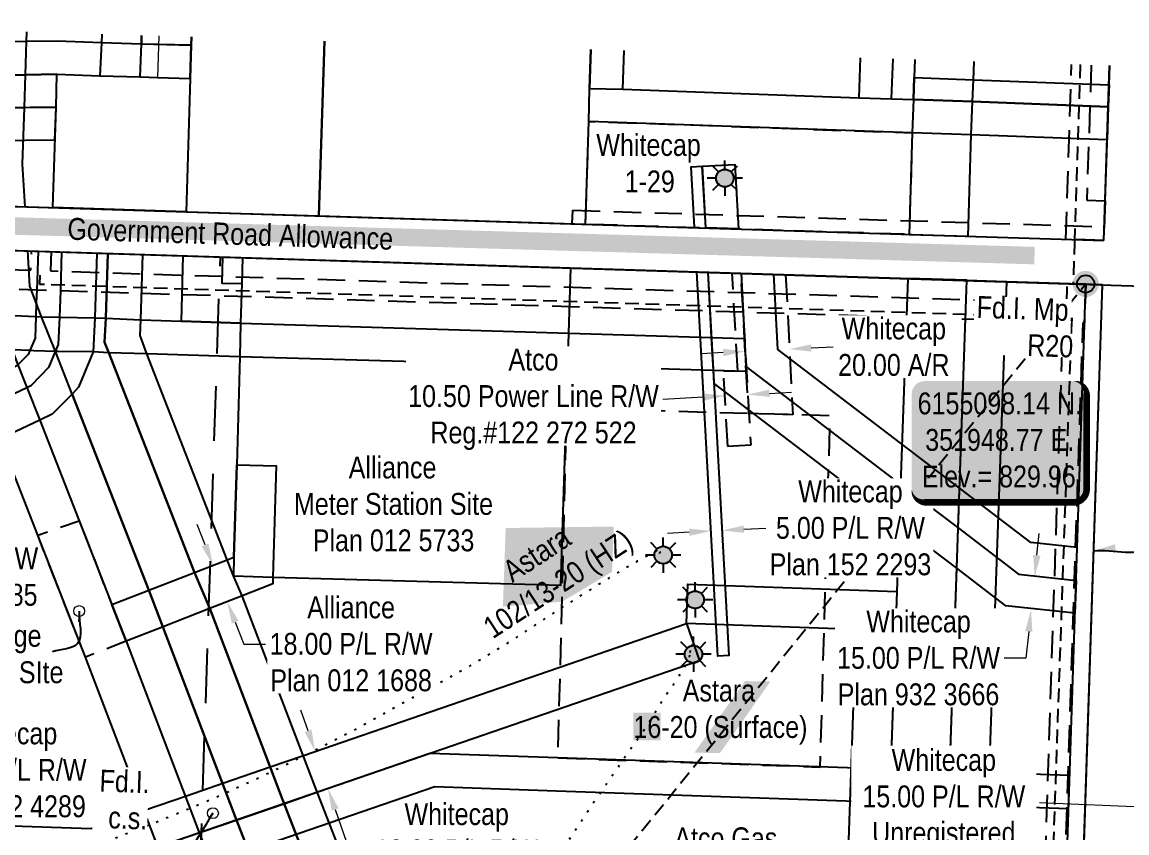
# Model space of a CAD drawing. Extents: x 350119 to 360339, y 6149858 to 6155226.
# Drawn here: x 351462 to 351968, y 6154847 to 6155218 of the extents above; entities that cross this region are included whole.
import ezdxf
from ezdxf.enums import TextEntityAlignment as Align

# ---------------------------------------------------------------- set-up
doc = ezdxf.new("R2010")
doc.units = 0
doc.header["$LTSCALE"] = 5
doc.header["$PDMODE"] = 35
doc.header["$PDSIZE"] = 0.5
for name, pattern in [('foc-ACCESSROAD', [3.75, 2.5, -1.25]), ('foc-DOT', [1, 0.2, -0.8]), ('foc-FLOWLINE', [3.75, 2.5, -1.25]), ('foc-LSD', [8, 5, -3]), ('foc-TIELINE', [1.875, 1.25, -0.625]), ('UG_PIPE', [1.875, 1.25, -0.625])]:
    doc.linetypes.add(name, pattern=pattern)
doc.layers.get('Defpoints').update_dxf_attribs({"color": 9})
for name, color, linetype in [('AS-DRILL', 8, 'foc-DOT'), ('AS-DRILL-T', 8, 'Continuous'), ('AS-PIPE-UG', 44, 'UG_PIPE'), ('AS-POWER', 104, 'foc-POWER'), ('AS-ROADS', 254, 'Continuous'), ('AS-TELEPHONE', 224, 'foc-TEL'), ('AS-TELEPHONE-T', 224, 'Continuous'), ('AS-TELUS', 224, 'foc-TEL'), ('AS-UNDERLAY-H', 141, 'Continuous'), ('C-RW', 13, 'Continuous'), ('C-WS', 13, 'foc-ACCESSROAD'), ('DETAIL-T', 7, 'Continuous'), ('F-AR', 190, 'foc-ACCESSROAD'), ('F-EZE', 190, 'foc-FLOWLINE'), ('F-RW', 190, 'Continuous'), ('F-WS', 190, 'foc-ACCESSROAD'), ('F-WS-S', 8, 'Continuous'), ('L-MON', 1, 'Continuous'), ('L-MON-T', 1, 'Continuous'), ('L-ROAD-T', 7, 'Continuous'), ('L-SEC', 7, 'Continuous'), ('L-SECTION-LSD', 7, 'foc-LSD'), ('L-TIE', 7, 'foc-TIELINE'), ('L-TITLEDB', 4, 'Continuous')]:
    doc.layers.add(name, color=color, linetype=linetype)
for name, color, linetype, lineweight in [('F-AR-T', 190, 'Continuous', 9), ('F-EZE-T', 190, 'Continuous', 9), ('F-RW-T', 190, 'Continuous', 9), ('F-WS-T', 190, 'Continuous', 9)]:
    doc.layers.add(name, color=color, linetype=linetype, lineweight=lineweight)
doc.styles.add('175L', font='ARIALN.TTF', dxfattribs={"height": 20})
doc.styles.add('80', font='ARIALN.TTF', dxfattribs={"height": 10})
doc.styles.add('80CG', font='ARIALN.TTF', dxfattribs={"height": 10})
doc.styles.add('80L', font='ARIALN.TTF', dxfattribs={"height": 10})
doc.styles.add('foc-LtypeFont', font='ARIALN.TTF', dxfattribs={"height": 7.35})
doc.linetypes.add('foc-POWER', pattern='A,6,-1,["P",foc-LtypeFont,S=0.2,R=0,X=-0.625,Y=-0.75],-1.24,4', length=12.24)
doc.linetypes.add('foc-POWER-NOLINE', pattern='A,0,-4,["P",foc-LtypeFont,S=0.2,R=0,X=-0.625,Y=-0.75],-8.24', length=12.24)
doc.linetypes.add('foc-TEL', pattern='A,2,-1,["T",foc-LtypeFont,S=0.2,R=0,X=-0.425,Y=-0.75],-1.24,8', length=12.24)
doc.linetypes.add('foc-TEL-NOLINE', pattern='A,0,-2,["T",foc-LtypeFont,S=0.2,R=0,X=-0.425,Y=-0.75],-10.24', length=12.24)
doc.dimstyles.new('Compass 5 000', dxfattribs={"dimscale": 5, "dimtxt": 9, "dimasz": 2, "dimexe": 0.2, "dimexo": 0.0625, "dimgap": 0.5, "dimtad": 0, "dimtih": 1, "dimtoh": 1, "dimzin": 0, "dimdsep": 46, "dimtxsty": '80CG', "dimcen": 0.1, "dimse1": 1, "dimse2": 1, "dimclrd": 256, "dimclrt": 256, "dimaunit": 1, "dimadec": 4, "dimazin": 0, "dimtfac": 0.06, "dimtofl": 0, "dimtmove": 0, "dimatfit": 1, "dimfxl": 0.2, "dimtolj": 1, "dimtzin": 0, "dimlwd": -1, "dimarcsym": 0})

# ---------------------------------------------------------------- blocks, each defined once
blk = doc.blocks.new('*D376')
at = {"layer": 'Defpoints', "color": 0, "transparency": 16777216}
for p in [(351624.93, 6154894.16), (351630.81, 6154877.1), (351602.34, 6154867.29)]:
    blk.add_point(p, dxfattribs=at)
at = {"layer": 'F-RW-T', "transparency": 16777216}
for p, q in [((351593.2, 6154893.81), (351589.94, 6154903.26)), ((351605.6, 6154857.83), (351612.1, 6154838.97)), ((351612.1, 6154838.97), (351622.1, 6154838.97))]:
    blk.add_line(p, q, dxfattribs=at)
for points in [[(351594.78, 6154894.35), (351591.63, 6154893.27), (351596.46, 6154884.35)], [(351607.17, 6154858.38), (351604.02, 6154857.29), (351602.34, 6154867.29)]]:
    blk.add_solid(points, dxfattribs=at)
at = {"layer": 'F-RW-T', "transparency": 16777216, "insert": (351661.18, 6154838.97), "char_height": 10, "attachment_point": 5, "style": '80CG'}
blk.add_mtext('\\A1;Whitecap\\P18.00 P/L R/W\\PPlan 142 1570', dxfattribs=at)
blk = doc.blocks.new('*D379')
at = {"layer": 'Defpoints', "color": 0, "transparency": 16777216}
for p in [(351354.71, 6154877.6), (351341.64, 6154870.29), (351354.5, 6154847.3)]:
    blk.add_point(p, dxfattribs=at)
at = {"layer": 'F-RW-T', "transparency": 16777216}
for p, q in [((351376.29, 6154859.49), (351405.59, 6154875.88)), ((351405.59, 6154875.88), (351415.59, 6154875.88)), ((351345.77, 6154842.42), (351337.04, 6154837.54))]:
    blk.add_line(p, q, dxfattribs=at)
for points in [[(351375.48, 6154860.95), (351377.11, 6154858.04), (351367.56, 6154854.61)], [(351344.95, 6154843.88), (351346.58, 6154840.97), (351354.5, 6154847.3)]]:
    blk.add_solid(points, dxfattribs=at)
at = {"layer": 'F-RW-T', "transparency": 16777216, "insert": (351454.68, 6154875.88), "char_height": 10, "attachment_point": 5, "style": '80CG'}
blk.add_mtext('\\A1;Whitecap\\P15.00 P/L R/W\\PPlan 002 4289', dxfattribs=at)
blk = doc.blocks.new('*D380')
at = {"layer": 'Defpoints', "color": 0, "transparency": 16777216}
for p in [(351328.02, 6154986.22), (351374.96, 6154990.67), (351334.87, 6154971.72)]:
    blk.add_point(p, dxfattribs=at)
at = {"layer": 'F-RW-T', "transparency": 16777216}
for p, q in [((351363.83, 6155014.21), (351359.56, 6155023.25)), ((351379.23, 6154981.63), (351383.51, 6154972.59)), ((351383.51, 6154972.59), (351393.51, 6154972.59))]:
    blk.add_line(p, q, dxfattribs=at)
for points in [[(351365.34, 6155014.92), (351362.32, 6155013.5), (351368.11, 6155005.17)], [(351380.74, 6154982.34), (351377.73, 6154980.91), (351374.96, 6154990.67)]]:
    blk.add_solid(points, dxfattribs=at)
at = {"layer": 'F-RW-T', "transparency": 16777216, "insert": (351432.59, 6154972.59), "char_height": 10, "attachment_point": 5, "style": '80CG'}
blk.add_mtext('\\A1;NGTL\\P16.00 P/L R/W\\PPlan 822 1385', dxfattribs=at)
blk = doc.blocks.new('*D386')
at = {"layer": 'Defpoints', "color": 0, "transparency": 16777216}
for p in [(351547.56, 6154968.6), (351554.06, 6154951.95), (351556.26, 6154952.81)]:
    blk.add_point(p, dxfattribs=at)
at = {"layer": 'F-RW-T', "transparency": 16777216}
for p, q in [((351546.12, 6154978.77), (351542.49, 6154988.09)), ((351559.9, 6154943.49), (351563.8, 6154933.49)), ((351563.8, 6154933.49), (351573.8, 6154933.49))]:
    blk.add_line(p, q, dxfattribs=at)
for points in [[(351547.68, 6154979.38), (351544.57, 6154978.16), (351549.76, 6154969.46)], [(351561.45, 6154944.1), (351558.35, 6154942.89), (351556.26, 6154952.81)]]:
    blk.add_solid(points, dxfattribs=at)
at = {"layer": 'F-RW-T', "transparency": 16777216, "insert": (351612.89, 6154933.49), "char_height": 10, "attachment_point": 5, "style": '80CG', "bg_fill": 3, "box_fill_scale": 1.1, "bg_fill_color": 256, "bg_fill_true_color": 13158600, "bg_fill_transparency": 0}
blk.add_mtext('\\A1;Alliance\\P18.00 P/L R/W\\PPlan 012 1688', dxfattribs=at)
blk = doc.blocks.new('*D387')
at = {"layer": 'Defpoints', "color": 0, "transparency": 16777216}
for p in [(351783.69, 6155049.26), (351783.82, 6155046.96), (351794.09, 6155049.85)]:
    blk.add_point(p, dxfattribs=at)
at = {"layer": 'F-EZE-T', "transparency": 16777216}
for p, q in [((351804.2, 6155048.11), (351814.19, 6155048.67)), ((351773.83, 6155046.4), (351755.42, 6155045.36))]:
    blk.add_line(p, q, dxfattribs=at)
for points in [[(351773.74, 6155048.06), (351773.93, 6155044.73), (351783.82, 6155046.96)], [(351804.11, 6155049.77), (351804.3, 6155046.45), (351794.22, 6155047.55)]]:
    blk.add_solid(points, dxfattribs=at)
at = {"layer": 'F-EZE-T', "transparency": 16777216, "insert": (351696.28, 6155045.36), "char_height": 10, "attachment_point": 5, "style": '80CG', "bg_fill": 3, "box_fill_scale": 1.1, "bg_fill_color": 256, "bg_fill_true_color": 13158600, "bg_fill_transparency": 0}
blk.add_mtext('\\A1;Atco\\P10.50 Power Line R/W\\PReg.#122 272 522', dxfattribs=at)
blk = doc.blocks.new('*D388')
at = {"layer": 'Defpoints', "color": 0, "transparency": 16777216}
for p in [(351777.31, 6154988.8), (351782.3, 6154989.07), (351777.51, 6154985.17)]:
    blk.add_point(p, dxfattribs=at)
at = {"layer": 'F-RW-T', "transparency": 16777216}
for p, q in [((351792.49, 6154985.98), (351802.47, 6154986.53)), ((351767.53, 6154984.62), (351757.54, 6154984.07))]:
    blk.add_line(p, q, dxfattribs=at)
for points in [[(351767.44, 6154986.28), (351767.62, 6154982.96), (351777.51, 6154985.17)], [(351792.4, 6154987.65), (351792.58, 6154984.32), (351782.5, 6154985.44)]]:
    blk.add_solid(points, dxfattribs=at)
at = {"layer": 'F-RW-T', "transparency": 16777216, "insert": (351841.21, 6154986.53), "char_height": 10, "attachment_point": 5, "style": '80CG', "bg_fill": 3, "box_fill_scale": 1.1, "bg_fill_color": 256, "bg_fill_true_color": 13158600, "bg_fill_transparency": 0}
blk.add_mtext('\\A1;Whitecap\\P5.00 P/L R/W\\PPlan 152 2293', dxfattribs=at)
blk = doc.blocks.new('*D389')
at = {"layer": 'Defpoints', "color": 0, "transparency": 16777216}
for p in [(351925.39, 6154964.11), (351999.09, 6154956.2), (351997.49, 6154941.22)]:
    blk.add_point(p, dxfattribs=at)
at = {"layer": 'F-RW-T', "transparency": 16777216}
for p, q in [((351926.46, 6154974.05), (351927.52, 6154983.99)), ((351922.71, 6154939.18), (351921.41, 6154927.07)), ((351921.41, 6154927.07), (351911.41, 6154927.07))]:
    blk.add_line(p, q, dxfattribs=at)
for points in [[(351924.8, 6154974.23), (351928.11, 6154973.87), (351925.39, 6154964.11)], [(351921.06, 6154939.36), (351924.37, 6154939), (351923.78, 6154949.12)]]:
    blk.add_solid(points, dxfattribs=at)
at = {"layer": 'F-RW-T', "transparency": 16777216, "insert": (351872.33, 6154927.07), "char_height": 10, "attachment_point": 5, "style": '80CG', "bg_fill": 3, "box_fill_scale": 1.1, "bg_fill_color": 256, "bg_fill_true_color": 13158600, "bg_fill_transparency": 0}
blk.add_mtext('\\A1;Whitecap\\P15.00 P/L R/W\\PPlan 932 3666', dxfattribs=at)
blk = doc.blocks.new('*D390')
at = {"layer": 'Defpoints', "color": 0, "transparency": 16777216}
for p in [(351812.58, 6155082.5), (351792.32, 6155081.45), (351813.32, 6155068.34)]:
    blk.add_point(p, dxfattribs=at)
at = {"layer": 'F-AR-T', "transparency": 16777216}
for p, q in [((351823.31, 6155068.86), (351833.29, 6155069.38)), ((351783.07, 6155066.77), (351773.08, 6155066.25))]:
    blk.add_line(p, q, dxfattribs=at)
for points in [[(351782.98, 6155068.43), (351783.15, 6155065.1), (351793.05, 6155067.29)], [(351823.22, 6155070.52), (351823.39, 6155067.19), (351813.32, 6155068.34)]]:
    blk.add_solid(points, dxfattribs=at)
at = {"layer": 'F-AR-T', "transparency": 16777216, "insert": (351861.03, 6155069.38), "char_height": 10, "attachment_point": 5, "style": '80CG', "bg_fill": 3, "box_fill_scale": 1.1, "bg_fill_color": 256, "bg_fill_true_color": 13158600, "bg_fill_transparency": 0}
blk.add_mtext('\\A1;Whitecap\\P20.00 A/R', dxfattribs=at)
blk = doc.blocks.new('*D391')
at = {"layer": 'Defpoints', "color": 0, "transparency": 16777216}
for p in [(351929.9, 6154823.25), (351926.42, 6154718.06), (351935.42, 6154717.76)]:
    blk.add_point(p, dxfattribs=at)
at = {"layer": 'F-EZE-T', "transparency": 16777216}
for p, q in [((351919.91, 6154823.59), (351833.15, 6154826.46)), ((351948.89, 6154822.63), (351958.89, 6154822.3))]:
    blk.add_line(p, q, dxfattribs=at)
for points in [[(351919.97, 6154825.25), (351919.85, 6154821.92), (351929.9, 6154823.25)], [(351948.95, 6154824.29), (351948.84, 6154820.96), (351938.9, 6154822.96)]]:
    blk.add_solid(points, dxfattribs=at)
at = {"layer": 'F-EZE-T', "transparency": 16777216, "insert": (351784.21, 6154826.46), "char_height": 10, "attachment_point": 5, "style": '80CG'}
blk.add_mtext('\\A1;Atco Gas\\P9.00 Utility R/W\\PReg.#812 224 188', dxfattribs=at)
blk = doc.blocks.new('GAS')
h = blk.add_hatch(color=255)
h.dxf.hatch_style = 1
edge = h.paths.add_edge_path()
edge.add_arc((0, 0), 0.9, 0, 360)
for p, q in [((-0.57, 0.57), (-1.14, 1.14)), ((0, 0.81), (0, 1.62)), ((0.57, 0.57), (1.14, 1.14)), ((-0.81, 0), (-1.62, 0)), ((1.62, 0), (0.81, 0)), ((-0.57, -0.57), (-1.14, -1.14)), ((0, -0.81), (0, -1.62)), ((1.14, -1.14), (0.57, -0.57))]:
    blk.add_line(p, q)
blk.add_circle((0, 0), 0.8)
blk = doc.blocks.new('fdia')
at = {"color": 255, "const_width": 1}
blk.add_lwpolyline([(-0.5, 0, 1), (0.5, 0, 1)], format="xyb", close=True, dxfattribs=at)
blk = doc.blocks.new('Fdiaa')
blk.add_blockref('fdia', (0, 0))
blk = doc.blocks.new('fdib')
at = {"color": 1, "const_width": 1.6}
blk.add_lwpolyline([(-0.4, 0, 1), (0.4, 0, 1)], format="xyb", close=True, dxfattribs=at)
at = {"color": 1}
blk.add_circle((0, 0), 0.8, dxfattribs=at)
blk = doc.blocks.new('Fdibb')
blk.add_blockref('fdib', (0, 0))
blk = doc.blocks.new('fdicc')
for name in ['Fdibb', 'Fdiaa']:
    blk.add_blockref(name, (0, 0))
blk = doc.blocks.new('FDI')
blk.add_blockref('fdicc', (0, 0))
blk = doc.blocks.new('*U451')
h = blk.add_hatch(color=254)
edge = h.paths.add_edge_path()
edge.add_line((-34, -28.5), (34, -28.5))
edge.add_arc((34, -22.5), 6, 270, 360)
edge.add_line((40, -22.5), (40, 21))
edge.add_arc((34, 21), 6, 0, 90)
edge.add_line((34, 27), (-34, 27))
edge.add_arc((-34, 21), 6, 90, 180)
edge.add_line((-40, 21), (-40, -22.5))
edge.add_arc((-34, -22.5), 6, 180, 270)
at = {"color": 1, "flags": 128}
blk.add_lwpolyline([(-34, -28.5, 3, 3, 0), (34, -28.5, 3, 3, 0.414214), (40, -22.5, 3, 3, 0), (40, 21, 3, 0, 0.414214), (34, 27, 0, 0, 0), (-34, 27, 0, 0, 0.414214), (-40, 21, 0, 0, 0), (-40, -22.5, 0, 3, 0.414214)], format="xyseb", close=True, dxfattribs=at)
blk.add_lwpolyline([(-27.62, -15.95, 0, 10, 0), (0, 0, 5, 5, 0)], format="xyseb", dxfattribs=at)
at = {"color": 1, "style": '80'}
blk.add_attdef('ENTER_TEXT_001', (-37.03, -4.99), '', height=10, dxfattribs=at)

msp = doc.modelspace()

# ---------------------------------------------------------------- hatches: boundary and pattern name
at = {"layer": 'AS-UNDERLAY-H'}
h = msp.add_hatch(color=256, dxfattribs=at)
h.dxf.hatch_style = 1
h.paths.add_polyline_path([(351683.574, 6154986.524), (351733.01, 6154987.206), (351732.182, 6154966.486), (351709.42, 6154952.832), (351682.296, 6154950.57)])
h = msp.add_hatch(color=256, dxfattribs=at)
h.dxf.hatch_style = 1
h.paths.add_polyline_path([(351804.627, 6154916.336), (351792.977, 6154916.528), (351769.876, 6154883.794), (351781.526, 6154883.602)])
h = msp.add_hatch(color=256, dxfattribs=at)
h.dxf.hatch_style = 1
h.paths.add_polyline_path([(351741.949, 6154902.116), (351754.482, 6154902.116), (351754.482, 6154889.445), (351741.949, 6154889.445)])

# ---------------------------------------------------------------- linework, layer by layer
at = {"layer": 'AS-DRILL', "flags": 128}
for points in [[(351753.985, 6154974.93), (351753.985, 6154974.93), (351753.988, 6154975.02), (351754.067, 6154975.288), (351754.225, 6154975.533), (351754.444, 6154975.775), (351754.688, 6154976.197), (351754.888, 6154976.781), (351754.939, 6154977.119), (351754.953, 6154977.219), (351754.915, 6154977.28), (351754.885, 6154977.281), (351754.501, 6154977.184), (351753.717, 6154976.781), (351752.543, 6154976.1), (351750.953, 6154975.223), (351748.936, 6154974.151), (351746.56, 6154972.84), (351743.816, 6154971.302), (351740.696, 6154969.576), (351737.329, 6154967.649), (351733.684, 6154965.481), (351729.667, 6154962.975), (351725.351, 6154960.209), (351720.731, 6154957.314), (351715.907, 6154954.315), (351710.909, 6154951.222), (351705.826, 6154947.962), (351700.678, 6154944.554), (351695.409, 6154941.1), (351690.036, 6154937.559), (351684.531, 6154933.953), (351678.785, 6154930.315), (351672.82, 6154926.734), (351666.686, 6154923.16), (351657.384, 6154917.921), (351647.678, 6154912.586), (351637.543, 6154906.975), (351626.968, 6154901.089), (351615.936, 6154894.998), (351604.394, 6154888.924), (351592.494, 6154882.883), (351580.413, 6154876.857), (351568.16, 6154871.048), (351555.681, 6154865.376), (351552.359, 6154863.897), (351543.099, 6154859.888), (351535.832, 6154856.852), (351520.087, 6154850.45), (351492.896, 6154839.922), (351479.892, 6154835.289), (351466.788, 6154830.949), (351453.585, 6154826.943), (351440.274, 6154823.28), (351426.866, 6154820.011), (351413.386, 6154816.995), (351399.867, 6154814.29), (351390.554, 6154812.883), (351381.253, 6154811.817), (351371.874, 6154810.803), (351362.504, 6154809.779), (351353.119, 6154808.896), (351343.734, 6154808.312), (351334.335, 6154808.21), (351324.93, 6154808.527), (351315.522, 6154809.026), (351306.14, 6154809.733), (351296.802, 6154810.819), (351287.516, 6154812.283), (351278.238, 6154813.978), (351268.996, 6154815.841), (351259.843, 6154817.971), (351250.728, 6154820.351), (351241.634, 6154822.769), (351232.51, 6154825.169), (351223.417, 6154827.587), (351214.429, 6154830.162), (351205.417, 6154832.908), (351196.384, 6154835.635), (351187.351, 6154838.361), (351178.336, 6154841.027), (351169.322, 6154843.743), (351160.373, 6154846.577), (351151.447, 6154849.51), (351142.533, 6154852.503), (351133.62, 6154855.536), (351124.72, 6154858.618), (351115.799, 6154861.701), (351106.896, 6154864.724), (351097.939, 6154867.618), (351088.949, 6154870.443), (351079.978, 6154873.228), (351070.976, 6154875.983), (351061.985, 6154878.779), (351052.998, 6154881.654), (351044.039, 6154884.528), (351041.53, 6154885.318)], [(351767.808, 6154929.576), (351767.808, 6154929.576), (351767.863, 6154929.735), (351768.036, 6154930.399), (351768.134, 6154930.926), (351768.252, 6154931.482), (351768.28, 6154931.992), (351768.275, 6154932.432), (351768.388, 6154932.819), (351768.591, 6154933.212), (351768.765, 6154933.626), (351768.82, 6154933.775), (351768.863, 6154933.863), (351768.871, 6154933.793), (351768.795, 6154933.325), (351768.559, 6154932.253), (351768.184, 6154930.654), (351767.772, 6154928.827), (351767.256, 6154926.884), (351766.449, 6154924.89), (351765.288, 6154922.828), (351763.975, 6154920.691), (351762.56, 6154918.477), (351761.052, 6154916.207), (351759.462, 6154913.859), (351757.83, 6154911.463), (351756.144, 6154908.929), (351754.347, 6154906.098), (351752.409, 6154902.941), (351750.281, 6154899.491), (351747.956, 6154895.828), (351745.396, 6154892.002), (351742.631, 6154888.073), (351739.721, 6154883.959), (351736.588, 6154879.502), (351733.19, 6154874.584), (351729.488, 6154869.256), (351725.574, 6154863.575), (351721.601, 6154857.616), (351717.541, 6154851.49), (351713.347, 6154845.218), (351708.75, 6154838.579), (351704.038, 6154832.095), (351699.183, 6154825.495), (351694.383, 6154818.783), (351689.558, 6154811.912), (351684.669, 6154804.903), (351679.721, 6154797.636), (351674.663, 6154790.103), (351669.493, 6154782.493), (351664.29, 6154774.794), (351659.276, 6154767.069), (351654.349, 6154759.231), (351649.29, 6154751.077), (351644.212, 6154742.914), (351639.045, 6154734.794), (351633.738, 6154726.689), (351631.104, 6154722.766), (351628.264, 6154718.679), (351622.613, 6154710.746), (351612.633, 6154696.995), (351612.476, 6154696.79), (351606.521, 6154688.766), (351604.195, 6154685.663), (351598.51, 6154678.221), (351592.523, 6154670.999), (351586.138, 6154664.151), (351579.357, 6154657.716), (351572.181, 6154651.735), (351564.64, 6154646.207), (351556.793, 6154641.099), (351548.652, 6154636.461), (351540.274, 6154632.232), (351531.72, 6154628.398), (351522.98, 6154624.992), (351514.102, 6154621.96), (351505.062, 6154619.434), (351495.89, 6154617.472), (351486.644, 6154615.954), (351477.339, 6154614.797), (351468.005, 6154613.942), (351458.643, 6154613.448), (351449.26, 6154613.225), (351439.886, 6154612.961), (351430.52, 6154612.647), (351421.144, 6154612.314), (351411.777, 6154611.96), (351402.398, 6154611.556), (351393.036, 6154611.072), (351383.668, 6154610.688), (351374.291, 6154610.645), (351364.914, 6154610.892), (351355.545, 6154611.368), (351346.195, 6154612.125), (351336.86, 6154613.03), (351327.538, 6154613.996), (351318.193, 6154614.912), (351308.867, 6154615.777), (351299.534, 6154616.713), (351290.209, 6154617.609), (351280.873, 6154618.494), (351271.539, 6154619.42), (351262.057, 6154620.381), (351252.734, 6154621.336), (351243.402, 6154622.322), (351234.081, 6154623.357), (351224.622, 6154624.417), (351215.302, 6154625.453), (351205.98, 6154626.458), (351196.657, 6154627.414), (351187.323, 6154628.329), (351177.983, 6154629.075), (351168.615, 6154629.602), (351159.113, 6154630.003), (351149.741, 6154630.38), (351140.215, 6154630.652), (351130.842, 6154630.738), (351121.468, 6154630.765), (351112.137, 6154630.89), (351102.76, 6154631.127), (351093.406, 6154631.463), (351084.034, 6154631.87), (351074.672, 6154632.256), (351065.311, 6154632.692), (351055.851, 6154633.142), (351046.11, 6154633.551), (351036.731, 6154634.038), (351033.27, 6154634.3)]]:
    msp.add_lwpolyline(points, dxfattribs=at)
at = {"layer": 'AS-PIPE-UG', "flags": 128}
for points in [[(351946.257, 6155198.406), (351943.622, 6155117.874)], [(351943.622, 6155117.874), (351943.621, 6155117.861), (351943.617, 6155117.724), (351943.589, 6155116.877), (351942.964, 6155097.792)], [(351470.539, 6155102.085), (351470.414, 6155098.087), (351942.473, 6155082.77)], [(351923.849, 6154294.886), (351916.721, 6154295.691), (351916.097, 6154317.392), (351917.438, 6154345.446), (351918.664, 6154377.534), (351918.626, 6154387.625), (351919.545, 6154419.917), (351920.127, 6154441.603), (351942.473, 6155082.77)]]:
    msp.add_lwpolyline(points, dxfattribs=at)
at = {"layer": 'AS-POWER', "linetype": 'foc-POWER-NOLINE', "flags": 128}
msp.add_lwpolyline([(351050.085, 6155146.346), (351957.014, 6155118.004)], dxfattribs=at)
at = {"layer": 'AS-ROADS', "const_width": 7.998, "flags": 128}
msp.add_lwpolyline([(351049.814, 6155137.095), (351102.676, 6155135.32), (351309.758, 6155128.955), (351925.367, 6155111.097)], dxfattribs=at)
at = {"layer": 'AS-TELEPHONE', "linetype": 'foc-TEL-NOLINE', "flags": 128}
msp.add_lwpolyline([(351049.457, 6155126.244), (351149.383, 6155123.126), (352056.92, 6155094.582)], dxfattribs=at)
at = {"layer": 'AS-TELUS', "linetype": 'foc-TEL-NOLINE'}
for p, q in [((351957.1, 6155118.132), (351959.726, 6155197.985)), ((351935.249, 6154453.015), (351956.43, 6155097.743))]:
    msp.add_line(p, q, dxfattribs=at)
at = {"layer": 'C-RW', "flags": 128}
msp.add_lwpolyline([(350997.156, 6153536.781), (351161.422, 6153531.452), (351186.38, 6154272.63), (351251.18, 6154333.204), (351679.045, 6154319.349), (351868.758, 6154364.944), (351894.453, 6155099.838), (351912.564, 6155099.272), (351885.946, 6154350.567), (351680.889, 6154301.285), (351258.034, 6154314.977), (351204.133, 6154264.593), (351178.24, 6153512.141), (350996.54, 6153518.059)], dxfattribs=at)
at = {"layer": 'C-WS', "linetype": 'ByBlock', "flags": 128}
for points in [[(351539.937, 6155211.102), (351539.817, 6155207.355), (351539.293, 6155192.137), (351537.422, 6155131.116), (351598.094, 6155129.22), (351600.772, 6155209.201)], [(351600.772, 6155209.201), (351598.094, 6155129.22), (351720.108, 6155125.407), (351721.537, 6155172.49), (351721.957, 6155187.484), (351722.558, 6155205.396)]]:
    msp.add_lwpolyline(points, dxfattribs=at)
at = {"layer": 'F-AR', "flags": 128}
msp.add_lwpolyline([(351811.547, 6155102.428), (351814.879, 6155038.338), (351794.787, 6155038.879), (351793.562, 6155058.087), (351791.162, 6155103.065)], dxfattribs=at)
at = {"layer": 'F-EZE'}
for points in [[(351939.677, 6155118.546), (351942.319, 6155198.529)], [(351951.312, 6155198.248), (351949.27, 6155136.415), (351957.616, 6155136.154), (351957.014, 6155117.997), (351939.677, 6155118.546)], [(351714.003, 6155125.608), (351714.209, 6155131.849), (351957.301, 6155124.257)], [(351791.162, 6155103.065), (351795.606, 6155024.372), (351785.126, 6155023.78), (351783.171, 6155058.395), (351789.691, 6155058.202), (351787.15, 6155103.191)]]:
    msp.add_lwpolyline(points, dxfattribs=at)
at = {"layer": 'F-EZE', "flags": 128}
for points in [[(351943.132, 6154693.382), (351934.617, 6154693.648), (351921.883, 6154308.941), (351930.517, 6154308.661), (351930.01, 6154293.196), (351912.378, 6154293.766), (351938.424, 6155080.623), (351148.238, 6155105.302), (351148.824, 6155123.139)], [(351164.371, 6155122.655), (351164.08, 6155113.809), (351466.459, 6155104.365), (351466.75, 6155113.204)], [(351475.748, 6155113.062), (351475.452, 6155104.084), (351940.063, 6155089.574), (351940.376, 6155098.402), (351948.772, 6155098.14), (351948.188, 6155080.318), (351947.417, 6155080.342), (351934.915, 6154702.641), (351943.428, 6154702.375)]]:
    msp.add_lwpolyline(points, dxfattribs=at)
at = {"layer": 'F-RW', "flags": 128}
for points in [[(351498.849, 6155212.386), (351498.709, 6155208.362), (351498.055, 6155193.37), (351516.472, 6155192.839), (351516.987, 6155207.811), (351517.096, 6155211.816)], [(351517.096, 6155211.816), (351516.99, 6155207.914), (351539.817, 6155207.355), (351539.937, 6155211.102)], [(351722.558, 6155205.396), (351721.957, 6155187.484), (351737.195, 6155187.187), (351737.798, 6155204.92)], [(351845.677, 6155201.549), (351844.983, 6155183.279), (351860.04, 6155182.831), (351860.716, 6155201.079)], [(351870.71, 6155200.766), (351870.402, 6155192.467), (351870.031, 6155182.49), (351869.469, 6155167.263), (351868.084, 6155120.783), (351895.017, 6155119.941), (351896.465, 6155166.267), (351897.025, 6155181.486), (351897.401, 6155191.479), (351897.712, 6155199.923)], [(351478.048, 6155179.023), (351382.279, 6155177.814), (351381.161, 6155136), (351395.455, 6155135.553), (351396.315, 6155163.083), (351477.46, 6155164.045), (351478.048, 6155179.023)], [(351769.917, 6155124.012), (351768.406, 6155151.643), (351773.397, 6155151.916), (351774.932, 6155123.855)], [(351040.386, 6154850.573), (351142.013, 6154898.45), (351179.107, 6154915.951), (351208.536, 6154929.862), (351287.503, 6154967.098), (351301.094, 6154973.487), (351464.637, 6155050.816), (351466.752, 6155051.803), (351474.792, 6155060.176), (351477.766, 6155067.239), (351479.097, 6155070.425), (351479.661, 6155082.869), (351480.144, 6155094.931), (351480.666, 6155112.769)], [(351040.386, 6154850.573), (351142.013, 6154898.45), (351179.107, 6154915.951), (351208.536, 6154929.862), (351287.503, 6154967.098), (351301.094, 6154973.487), (351464.637, 6155050.816), (351466.752, 6155051.803), (351474.792, 6155060.176), (351477.766, 6155067.239), (351479.097, 6155070.425), (351479.661, 6155082.869), (351480.144, 6155094.931), (351480.666, 6155112.769)], [(351469.81, 6155113.048), (351469.153, 6155095.263), (351468.892, 6155089.471), (351468.68, 6155083.227), (351468.374, 6155073.274), (351465.997, 6155067.681), (351465.22, 6155065.809), (351460.511, 6155061.076), (351460.126, 6155060.683), (351295.712, 6154983.092), (351282.099, 6154976.72), (351208.946, 6154942.227), (351179.522, 6154928.274), (351142.433, 6154910.758), (351040.791, 6154862.867)], [(351447.05, 6155113.819), (351448.168, 6155093.084), (351451.873, 6155083.984), (351457.893, 6155067.94), (351460.511, 6155061.076), (351464.637, 6155050.816), (351470.513, 6155035.835), (351503.525, 6154951.531), (351510.082, 6154934.741), (351543.298, 6154847.67), (351829.934, 6154111.43), (351882.073, 6153952.684)], [(351897.526, 6153963.304), (351846.879, 6154117.507), (351730.159, 6154417.244), (351560.09, 6154854.142), (351526.841, 6154941.299), (351520.428, 6154958.081), (351485.335, 6155047.786), (351477.766, 6155067.239), (351471.329, 6155083.138), (351468.892, 6155089.471), (351466.007, 6155097.077), (351465.088, 6155113.256)], [(351496.686, 6155112.268), (351495.781, 6155082.642), (351495.025, 6155067.031), (351488.303, 6155050.898), (351485.335, 6155047.786), (351476.235, 6155038.602), (351470.513, 6155035.835), (351308.945, 6154959.462), (351295.333, 6154953.095), (351207.93, 6154911.868), (351178.502, 6154897.987), (351141.409, 6154880.492), (351039.795, 6154832.616)], [(351496.686, 6155112.268), (351495.781, 6155082.642), (351495.025, 6155067.031), (351488.303, 6155050.898), (351485.335, 6155047.786), (351520.428, 6154958.081), (351526.841, 6154941.299), (351560.09, 6154854.142), (351730.159, 6154417.244)], [(351501.676, 6155112.112), (351500.71, 6155082.466), (351500.159, 6155071.571), (351502.088, 6155066.668), (351541.293, 6154966.168), (351548.254, 6154949.68), (351581.546, 6154862.41), (351751.586, 6154425.588)], [(351751.586, 6154425.588), (351581.546, 6154862.41), (351548.254, 6154949.68), (351541.293, 6154966.168), (351502.088, 6155066.668), (351500.159, 6155071.571), (351500.71, 6155082.466), (351501.676, 6155112.112)], [(351766.491, 6154431.393), (351596.472, 6154868.162), (351563.155, 6154955.499), (351559.089, 6154964.605), (351556.223, 6154971.952), (351519.519, 6155066.124), (351516.447, 6155074.621), (351516.689, 6155081.689), (351517.663, 6155111.612)], [(351554.144, 6155110.472), (351553.846, 6155098.56), (351562.877, 6155098.278), (351562.399, 6155080.27), (351535.386, 6155081.103), (351536.135, 6155111.035)], [(351776.043, 6155103.538), (351785.633, 6154928.23), (351780.641, 6154927.957), (351771.028, 6155103.695)], [(351791.162, 6155103.065), (351792.764, 6155073.139), (351793.442, 6155060.39), (351864.091, 6155006.493), (351872.505, 6155000.116), (351890.477, 6154986.581), (351917.963, 6154965.448), (351944.329, 6154962.587), (351943.836, 6154947.54), (351912.186, 6154950.972), (351889.843, 6154968.207), (351863.463, 6154988.15), (351778.828, 6155052.629), (351778.517, 6155058.551), (351777.723, 6155073.613), (351776.116, 6155103.536)], [(351944.822, 6154977.617), (351923.734, 6154979.906), (351808.047, 6155068.112), (351806.205, 6155102.595)], [(351451.873, 6155083.984), (351468.68, 6155083.227), (351471.329, 6155083.138), (351479.661, 6155082.869), (351495.781, 6155082.642), (351500.71, 6155082.466), (351516.689, 6155081.689), (351535.386, 6155081.103), (351562.399, 6155080.27), (351712.388, 6155075.639), (351777.723, 6155073.613), (351792.764, 6155073.139), (351793.562, 6155058.087), (351778.517, 6155058.551), (351711.935, 6155060.509), (351561.958, 6155064.869), (351519.519, 6155066.124), (351502.088, 6155066.668), (351495.025, 6155067.031), (351478.812, 6155067.221), (351477.766, 6155067.239), (351467.839, 6155067.607), (351465.997, 6155067.681), (351457.893, 6155067.94)], [(351821.253, 6154292.63), (351843.785, 6154940.109), (351766.299, 6154942.805), (351766.925, 6154960.79), (351862.395, 6154957.467), (351839.307, 6154293.995), (351896.022, 6154148.349), (351899.028, 6154144.753), (351904.634, 6154141.389), (351917.325, 6154138.735), (351916.727, 6154120.475), (351897.978, 6154124.396), (351887.166, 6154130.885), (351880.324, 6154139.071)], [(351036.733, 6154739.561), (351458.123, 6154725), (351461.232, 6154817.162), (351498.845, 6154815.879), (351651.153, 6154868.292), (351706.838, 6154866.38), (351940.912, 6154858.339), (351941.403, 6154873.328), (351707.353, 6154881.367), (351648.896, 6154883.375), (351496.586, 6154830.961), (351446.75, 6154832.661), (351355.505, 6154835.773), (351354.994, 6154820.786), (351446.244, 6154817.673), (351443.641, 6154740.506), (351037.227, 6154754.549)]]:
    msp.add_lwpolyline(points, dxfattribs=at)
for points in [[(351870.031, 6155182.49), (351870.402, 6155192.467), (351897.401, 6155191.479), (351959.436, 6155189.16), (351959.108, 6155179.191), (351897.025, 6155181.486)], [(351721.537, 6155172.49), (351721.957, 6155187.484), (351737.195, 6155187.187), (351844.983, 6155183.279), (351860.04, 6155182.831), (351870.031, 6155182.49), (351897.025, 6155181.486), (351959.108, 6155179.191), (351958.608, 6155163.997), (351896.465, 6155166.267), (351869.469, 6155167.263)], [(351773.397, 6155151.916), (351788.364, 6155152.749), (351790.078, 6155123.383), (351775.034, 6155123.855)], [(351867.434, 6155100.682), (351864.091, 6155006.493), (351863.463, 6154988.15), (351840.908, 6154340.013), (351848.523, 6154313.106), (351859.876, 6154296.002), (351863.979, 6154289.819), (351885.808, 6154272.372), (351921.26, 6154258.793), (351922.194, 6154287.286), (351903.156, 6154294.647), (351899.349, 6154296.096), (351884.11, 6154308.278), (351873.314, 6154324.539), (351868.003, 6154343.333), (351889.843, 6154968.207), (351890.477, 6154986.581), (351894.453, 6155099.838)], [(351864.474, 6153942.192), (351811.106, 6154104.678), (351524.641, 6154840.48), (351491.451, 6154927.483), (351484.907, 6154944.24), (351451.899, 6155028.534), (351444.108, 6155048.396), (351046.59, 6155061.742), (351047.261, 6155081.726), (351457.749, 6155067.945), (351464.637, 6155050.816), (351470.513, 6155035.835), (351503.525, 6154951.531), (351510.082, 6154934.741), (351543.298, 6154847.67), (351829.934, 6154111.43), (351882.073, 6153952.684), (351910.251, 6153922.909), (351909.329, 6153894.793)], [(351503.525, 6154951.531), (351520.428, 6154958.081), (351541.293, 6154966.168), (351556.223, 6154971.952), (351559.341, 6154973.16), (351560.591, 6155015.38), (351578.61, 6155014.944), (351577.155, 6154964.092), (351577.065, 6154960.943), (351562.713, 6154955.326), (351547.792, 6154949.5), (351526.959, 6154941.345), (351510.082, 6154934.741)], [(351350.783, 6154853.944), (351368.267, 6154853.348), (351493.878, 6154849.069), (351537.582, 6154864.107), (351554.708, 6154870), (351575.95, 6154877.309), (351591.116, 6154882.527), (351766.299, 6154942.805), (351772.17, 6154925.797), (351597.688, 6154865.686), (351582.522, 6154860.461), (351561.266, 6154853.138), (351544.15, 6154847.239), (351496.586, 6154830.961), (351378.531, 6154834.989), (351361.045, 6154835.585), (351350.15, 6154835.956)]]:
    msp.add_lwpolyline(points, close=True, dxfattribs=at)
at = {"layer": 'F-RW-T'}
msp.add_line((351978.077, 6154858.717), (351927.699, 6154860.882), dxfattribs=at)
at = {"layer": 'F-RW-T', "flags": 128}
msp.add_lwpolyline([(351524.943, 6155211.571), (351524.31, 6155192.597), (351539.293, 6155192.137), (351539.817, 6155207.355), (351539.942, 6155211.102)], dxfattribs=at)
at = {"layer": 'F-WS', "linetype": 'ByBlock', "flags": 128}
for points in [[(351323.311, 6155217.871), (351338.563, 6155207.495), (351347.957, 6155201.106), (351360.545, 6155192.535), (351382.279, 6155177.814), (351445.597, 6155178.586), (351463.606, 6155178.826), (351478.048, 6155179.023), (351478.403, 6155193.997), (351464.017, 6155193.805), (351446.157, 6155193.582), (351386.816, 6155192.85), (351364.749, 6155207.795), (351351.191, 6155217)], [(351446.682, 6155214.016), (351446.506, 6155208.81), (351446.157, 6155193.582), (351445.597, 6155178.586), (351444.7, 6155152.636), (351445.839, 6155133.978), (351463.898, 6155133.414), (351462.71, 6155152.943), (351463.606, 6155178.826), (351464.017, 6155193.805), (351464.506, 6155209.034), (351464.654, 6155213.455)], [(351446.157, 6155193.582), (351464.017, 6155193.805), (351478.403, 6155193.997), (351498.055, 6155193.37), (351516.472, 6155192.839), (351524.31, 6155192.597), (351539.293, 6155192.137), (351539.817, 6155207.355), (351524.815, 6155207.611), (351516.987, 6155207.811), (351498.709, 6155208.362), (351478.587, 6155209.223), (351464.506, 6155209.034), (351446.506, 6155208.81)], [(351445.597, 6155178.586), (351463.606, 6155178.826), (351478.048, 6155179.023), (351478.403, 6155193.997), (351464.017, 6155193.805), (351446.157, 6155193.582)], [(351563.208, 6155110.189), (351562.877, 6155098.278), (351562.399, 6155080.27), (351561.958, 6155064.869), (351560.591, 6155015.38), (351559.341, 6154973.16), (351559.089, 6154964.605), (351577.155, 6154964.092), (351708.805, 6154960.419), (351711.935, 6155060.509), (351712.388, 6155075.639), (351713.282, 6155105.499)]]:
    msp.add_lwpolyline(points, dxfattribs=at)
msp.add_lwpolyline([(351476.484, 6155133.021), (351478.048, 6155179.023), (351478.403, 6155193.997), (351498.055, 6155193.37), (351516.472, 6155192.839), (351524.31, 6155192.597), (351539.293, 6155192.137), (351537.422, 6155131.116)], close=True, dxfattribs=at)
at = {"layer": 'F-WS', "flags": 128}
for points in [[(351720.108, 6155125.407), (351721.537, 6155172.49), (351869.467, 6155167.191), (351868.084, 6155120.783), (351720.108, 6155125.407)], [(351707.353, 6154881.367), (351827.374, 6154877.244), (351831.936, 6155037.878), (351711.329, 6155041.126), (351707.353, 6154881.367)]]:
    msp.add_lwpolyline(points, dxfattribs=at)
msp.add_lwpolyline([(351488.509, 6154989.838), (351510.082, 6154934.741), (351491.437, 6154927.477), (351469.621, 6154983.235)], close=True, dxfattribs=at)
at = {"layer": 'L-SEC'}
for p, q in [((351149.471, 6155143.213), (351957.014, 6155117.997)), ((351148.843, 6155123.111), (351956.386, 6155097.895))]:
    msp.add_line(p, q, dxfattribs=at)
at = {"layer": 'L-SEC', "flags": 128}
for points in [[(351957.014, 6155117.997), (351959.667, 6155197.987)], [(351900.389, 6153389.487), (351956.386, 6155097.895)]]:
    msp.add_lwpolyline(points, dxfattribs=at)
at = {"layer": 'L-SECTION-LSD'}
msp.add_line((351526.704, 6154306.75), (351553.123, 6155110.504), dxfattribs=at)
at = {"layer": 'L-TITLEDB', "flags": 128}
msp.add_lwpolyline([(351892.775, 6153389.734), (351948.772, 6155098.14)], dxfattribs=at)

# ---------------------------------------------------------------- block references
at = {"layer": 'F-WS-S', "color": 3, "xscale": 5.000000000000043, "yscale": 5.000000000000043, "zscale": 5.000000000000043}
msp.add_blockref('GAS', (351783.794, 6155146.515), dxfattribs=at)
at = {"layer": 'L-MON', "color": 3, "xscale": 4.998703300000042, "yscale": 4.998703300000042, "zscale": 4.998703300000042}
msp.add_blockref('FDI', (351948.772, 6155098.14), dxfattribs=at)

# ---------------------------------------------------------------- texts
at = {"layer": 'AS-DRILL-T', "insert": (351662.548, 6154957.542), "char_height": 9.99755, "attachment_point": 1, "rotation": 33.22768, "style": '80L'}
msp.add_mtext_dynamic_manual_height_columns('\\pi22.231;Astara\\P\\pi0.66375;102/13-20 (HZ)', width=77.05929, gutter_width=50, heights=[0], dxfattribs=at)
at = {"layer": 'F-WS-T', "char_height": 9.99755, "attachment_point": 1, "style": '80L'}
for s, width, insert in [('\\pi0.13422;Whitecap\\P\\pi13.105;1-29', 47.38513, (351724.883, 6155166.677)), ('\\pi10.176;Surge\\P\\pi0.49596;Riser SIte', 49.89536, (351430.597, 6154942.23)), ('\\pi23.189;Astara\\P\\pi0.66375;16-20 (Surface)', 78.9756, (351741.321, 6154917.208))]:
    msp.add_mtext_dynamic_manual_height_columns(s, width=width, gutter_width=50, heights=[0], dxfattribs=dict(at, insert=insert))
at = {"layer": 'L-ROAD-T', "style": '80L'}
msp.add_text('Government Road Allowance', height=9.99739, rotation=358.20867, dxfattribs=at).set_placement((351557.66, 6155121.091), align=Align.MIDDLE_CENTER)

# ---------------------------------------------------------------- dimensions: what is measured, and where the dimension line sits
at = {"layer": 'F-EZE-T'}
dim = msp.add_linear_dim(base=(351929.905, 6154823.255), p1=(351935.415, 6154717.761), p2=(351926.423, 6154718.059), angle=178.10414, text='Atco Gas\\P9.00 Utility R/W\\PReg.#812 224 188', dimstyle='Compass 5 000', override={"dimtfill": 0}, dxfattribs=at)
dim.commit()
dim.dimension.update_dxf_attribs({"geometry": '*D391', "text_midpoint": (351784.213, 6154826.457), "dimtype": 161})
at = {"layer": 'F-RW-T', "color": 2}
for base, p1, p2, angle, text, picture, middle in [((351374.959, 6154990.667), (351328.019, 6154986.218), (351334.873, 6154971.718), 295.30005, 'NGTL\\P16.00 P/L R/W\\PPlan 822 1385', '*D380', (351432.592, 6154972.585)), ((351354.496, 6154847.305), (351354.708, 6154877.602), (351341.64, 6154870.293), 209.21602, 'Whitecap\\P15.00 P/L R/W\\PPlan 002 4289', '*D379', (351454.676, 6154875.879))]:
    dim = msp.add_linear_dim(base=base, p1=p1, p2=p2, angle=angle, text=text, dimstyle='Compass 5 000', dxfattribs=at)
    dim.commit()
    dim.dimension.update_dxf_attribs({"geometry": picture, "text_midpoint": middle, "dimtype": 161})

# ---------------------------------------------------------------- leaders
at = {"layer": 'F-RW-T', "path_type": 1}
msp.add_leader([(351549.72, 6154856.149), (351523.192, 6154813.388)], dimstyle='Compass 5 000', override={"dimasz": 1, "dimgap": 0.5, "dimtad": 0, "dimldrblk": 'DotBlank'}, dxfattribs=at)
at = {"layer": 'F-WS-T', "color": 2, "path_type": 1}
msp.add_leader([(351488.546, 6154948.558), (351487.787, 6154933.669), (351476.41, 6154929.88)], dimstyle='Compass 5 000', override={"dimasz": 1, "dimldrblk": 'DotBlank'}, dxfattribs=at)

# ---------------------------------------------------------------- next in the draw order: texts
at = {"layer": 'L-MON-T', "insert": (351497.023, 6154876.085), "char_height": 9.99755, "attachment_point": 1, "rotation": 358.02105, "style": '80L', "bg_fill": 3, "box_fill_scale": 1.15, "bg_fill_color": 256, "bg_fill_true_color": 256, "bg_fill_transparency": 0}
msp.add_mtext_dynamic_manual_height_columns('\\pi1.0615;Fd.I. \\P\\pi5.6375;c.s.', width=22.03866, gutter_width=50, heights=[0], dxfattribs=at)

# ---------------------------------------------------------------- next in the draw order: linework, layer by layer
at = {"layer": 'L-TIE', "flags": 128}
msp.add_lwpolyline([(351479.998, 6154520.432), (351948.772, 6155098.14)], dxfattribs=at)

# ---------------------------------------------------------------- next in the draw order: texts
at = {"layer": 'L-MON-T', "insert": (351898.057, 6155092.705), "char_height": 9.99755, "attachment_point": 1, "rotation": 358.02105, "style": '80L', "bg_fill": 3, "box_fill_scale": 1, "bg_fill_color": 256, "bg_fill_transparency": 0}
msp.add_mtext_dynamic_manual_height_columns('\\pi1.0615;Fd.I. Mp.\\P\\pi24.76;R20', width=44.31833, gutter_width=50, heights=[0], dxfattribs=at)

# ---------------------------------------------------------------- next in the draw order: dimensions: what is measured, and where the dimension line sits
at = {"layer": 'F-AR-T'}
dim = msp.add_linear_dim(base=(351813.32, 6155068.339), p1=(351792.315, 6155081.448), p2=(351812.583, 6155082.502), angle=2.97607, text='Whitecap\\P20.00 A/R', dimstyle='Compass 5 000', override={"dimtfill": 1}, dxfattribs=at)
dim.commit()
dim.dimension.update_dxf_attribs({"geometry": '*D390', "text_midpoint": (351861.028, 6155069.378), "dimtype": 161})
at = {"layer": 'F-RW-T', "color": 2}
dim = msp.add_linear_dim(base=(351925.389, 6154964.109), p1=(351997.487, 6154941.216), p2=(351999.095, 6154956.201), angle=83.8763, text='Whitecap\\P15.00 P/L R/W\\PPlan 932 3666', dimstyle='Compass 5 000', override={"dimtfill": 1}, dxfattribs=at)
dim.commit()
dim.dimension.update_dxf_attribs({"geometry": '*D389', "text_midpoint": (351872.329, 6154927.066), "dimtype": 161})

# ---------------------------------------------------------------- next in the draw order: texts
at = {"layer": 'F-RW-T', "insert": (351883.896, 6154885.47), "char_height": 9.99741, "width": 81.49087, "attachment_point": 2, "style": '80CG', "bg_fill": 3, "box_fill_scale": 1.15, "bg_fill_color": 256, "bg_fill_true_color": 256, "bg_fill_transparency": 0}
msp.add_mtext('Whitecap \\P15.00 P/L R/W Unregistered Plan by Velocity', dxfattribs=at)

# ---------------------------------------------------------------- next in the draw order: dimensions: what is measured, and where the dimension line sits
at = {"layer": 'F-EZE-T'}
dim = msp.add_linear_dim(base=(351783.817, 6155046.959), p1=(351794.087, 6155049.849), p2=(351783.687, 6155049.262), angle=183.23219, text='Atco\\P10.50 Power Line R/W\\PReg.#122 272 522', dimstyle='Compass 5 000', override={"dimtfill": 1}, dxfattribs=at)
dim.commit()
dim.dimension.update_dxf_attribs({"geometry": '*D387', "text_midpoint": (351696.278, 6155045.355), "dimtype": 161})

# ---------------------------------------------------------------- next in the draw order: leaders
at = {"layer": 'AS-TELEPHONE-T', "path_type": 1}
msp.add_leader([(351952.433, 6154976.079), (351977.486, 6154979.595), (351978.314, 6154982.408)], dimstyle='Compass 5 000', override={"dimgap": 0.5, "dimtad": 0}, dxfattribs=at)

# ---------------------------------------------------------------- next in the draw order: dimensions: what is measured, and where the dimension line sits
at = {"layer": 'F-RW-T', "color": 1}
dim = msp.add_linear_dim(base=(351777.512, 6154985.166), p1=(351782.305, 6154989.068), p2=(351777.313, 6154988.795), angle=183.13096, text='Whitecap\\P5.00 P/L R/W\\PPlan 152 2293', dimstyle='Compass 5 000', override={"dimtfill": 1}, dxfattribs=at)
dim.commit()
dim.dimension.update_dxf_attribs({"geometry": '*D388', "text_midpoint": (351841.208, 6154986.531), "dimtype": 161})
at = {"layer": 'F-RW-T', "color": 2}
dim = msp.add_linear_dim(base=(351556.262, 6154952.807), p1=(351547.559, 6154968.596), p2=(351554.06, 6154951.947), angle=291.32848, text='Alliance\\P18.00 P/L R/W\\PPlan 012 1688', dimstyle='Compass 5 000', override={"dimtfill": 1}, dxfattribs=at)
dim.commit()
dim.dimension.update_dxf_attribs({"geometry": '*D386', "text_midpoint": (351612.891, 6154933.491), "dimtype": 161})

# ---------------------------------------------------------------- next in the draw order: block references
at = {"layer": 'DETAIL-T'}
ref = msp.add_blockref('*U451', (351909.202, 6155026.745), dxfattribs=dict(at, xscale=0.99974066, yscale=0.99974066, zscale=0.99974066))
ref.add_attrib('ENTER_TEXT_001', '6155098.14 N.', (351871.917, 6155038.514), dxfattribs={"layer": '0', "color": 1, "height": 9.99741, "style": '80'})
ref.add_attrib('ENTER_TEXT_002', '351948.77 E.', (351875.391, 6155021.811), dxfattribs={"layer": '0', "color": 1, "height": 9.99741, "style": '80'})
ref.add_attrib('ENTER_TEXT_003', 'Elev.= 829.96', (351873.836, 6155005.108), dxfattribs={"layer": '0', "color": 1, "height": 9.99741, "style": '80'})
at = {"layer": 'F-WS-S', "color": 3, "xscale": 5.000000000000043, "yscale": 5.000000000000043, "zscale": 5.000000000000043}
for p in [(351755.598, 6154974.158), (351770.2, 6154953.727), (351769.421, 6154928.804)]:
    msp.add_blockref('GAS', p, dxfattribs=at)

# ---------------------------------------------------------------- next in the draw order: texts
at = {"layer": 'F-WS-T', "insert": (351586.278, 6155019.218), "char_height": 9.99739, "attachment_point": 1, "style": '175L'}
msp.add_mtext_dynamic_manual_height_columns('\\pi25.517;Alliance\\P\\pi0.47621;Meter Station Site\\P\\pi9.0961;Plan 012 5733', width=90.6425, gutter_width=99.974, heights=[0], dxfattribs=at)

# ---------------------------------------------------------------- next in the draw order: dimensions: what is measured, and where the dimension line sits
at = {"layer": 'F-RW-T', "color": 2}
dim = msp.add_linear_dim(base=(351602.338, 6154867.288), p1=(351624.93, 6154894.162), p2=(351630.809, 6154877.097), angle=289.0094, text='Whitecap\\P18.00 P/L R/W\\PPlan 142 1570', dimstyle='Compass 5 000', dxfattribs=at)
dim.commit()
dim.dimension.update_dxf_attribs({"geometry": '*D376', "text_midpoint": (351661.182, 6154838.965), "dimtype": 161})

doc.saveas('drawing.dxf')
